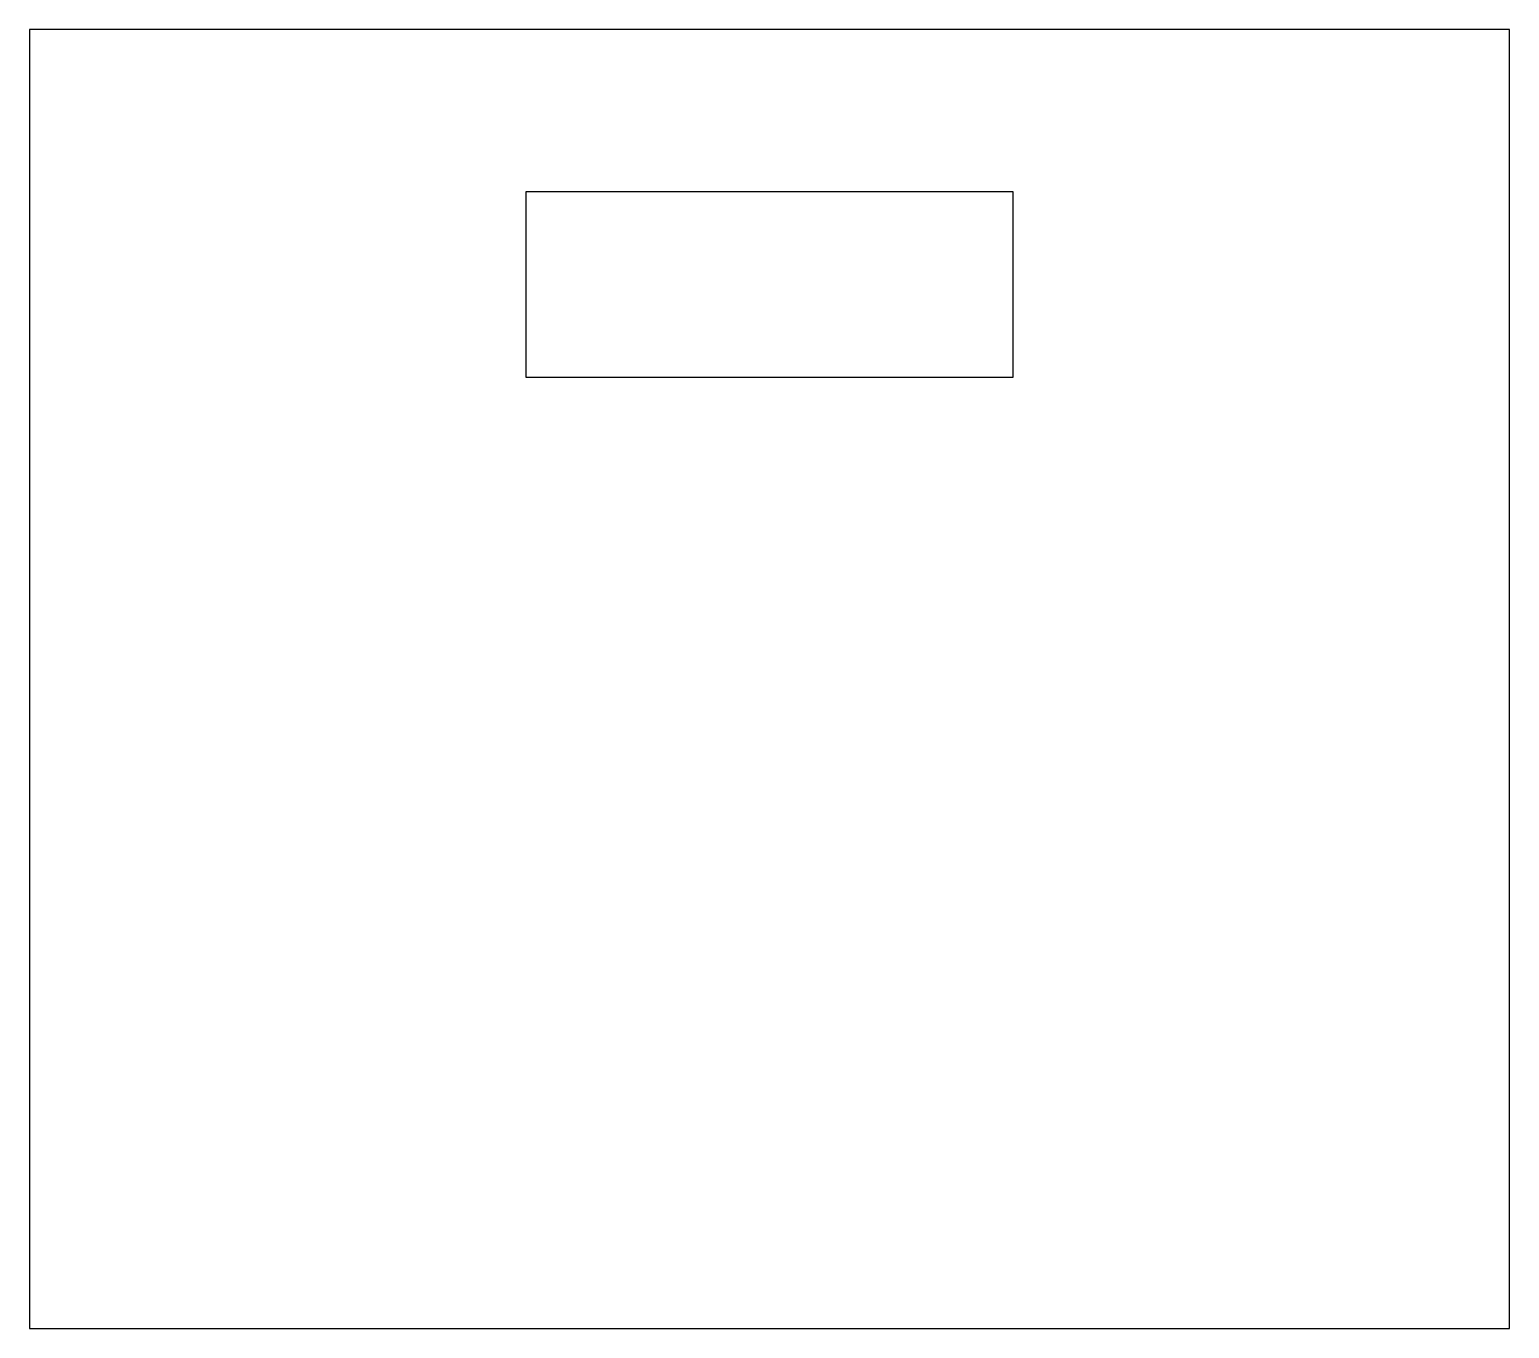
# Model space of a CAD drawing. Header units: millimetres. Extents: x 47 to 366, y -153 to 127.
import ezdxf

# ---------------------------------------------------------------- set-up
doc = ezdxf.new("R2010")
doc.units = ezdxf.units.MM
doc.layers.get('0').update_dxf_attribs({"linetype": 'CONTINUOUS'})

msp = doc.modelspace()

# ---------------------------------------------------------------- linework, layer by layer
for points in [[(366.19, 127.17), (47.15, 127.17), (47.15, -152.83), (366.19, -152.83)], [(259.17, 92.21), (154.17, 92.21), (154.17, 52.21), (259.17, 52.21)]]:
    msp.add_lwpolyline(points, close=True)

doc.saveas('drawing.dxf')
